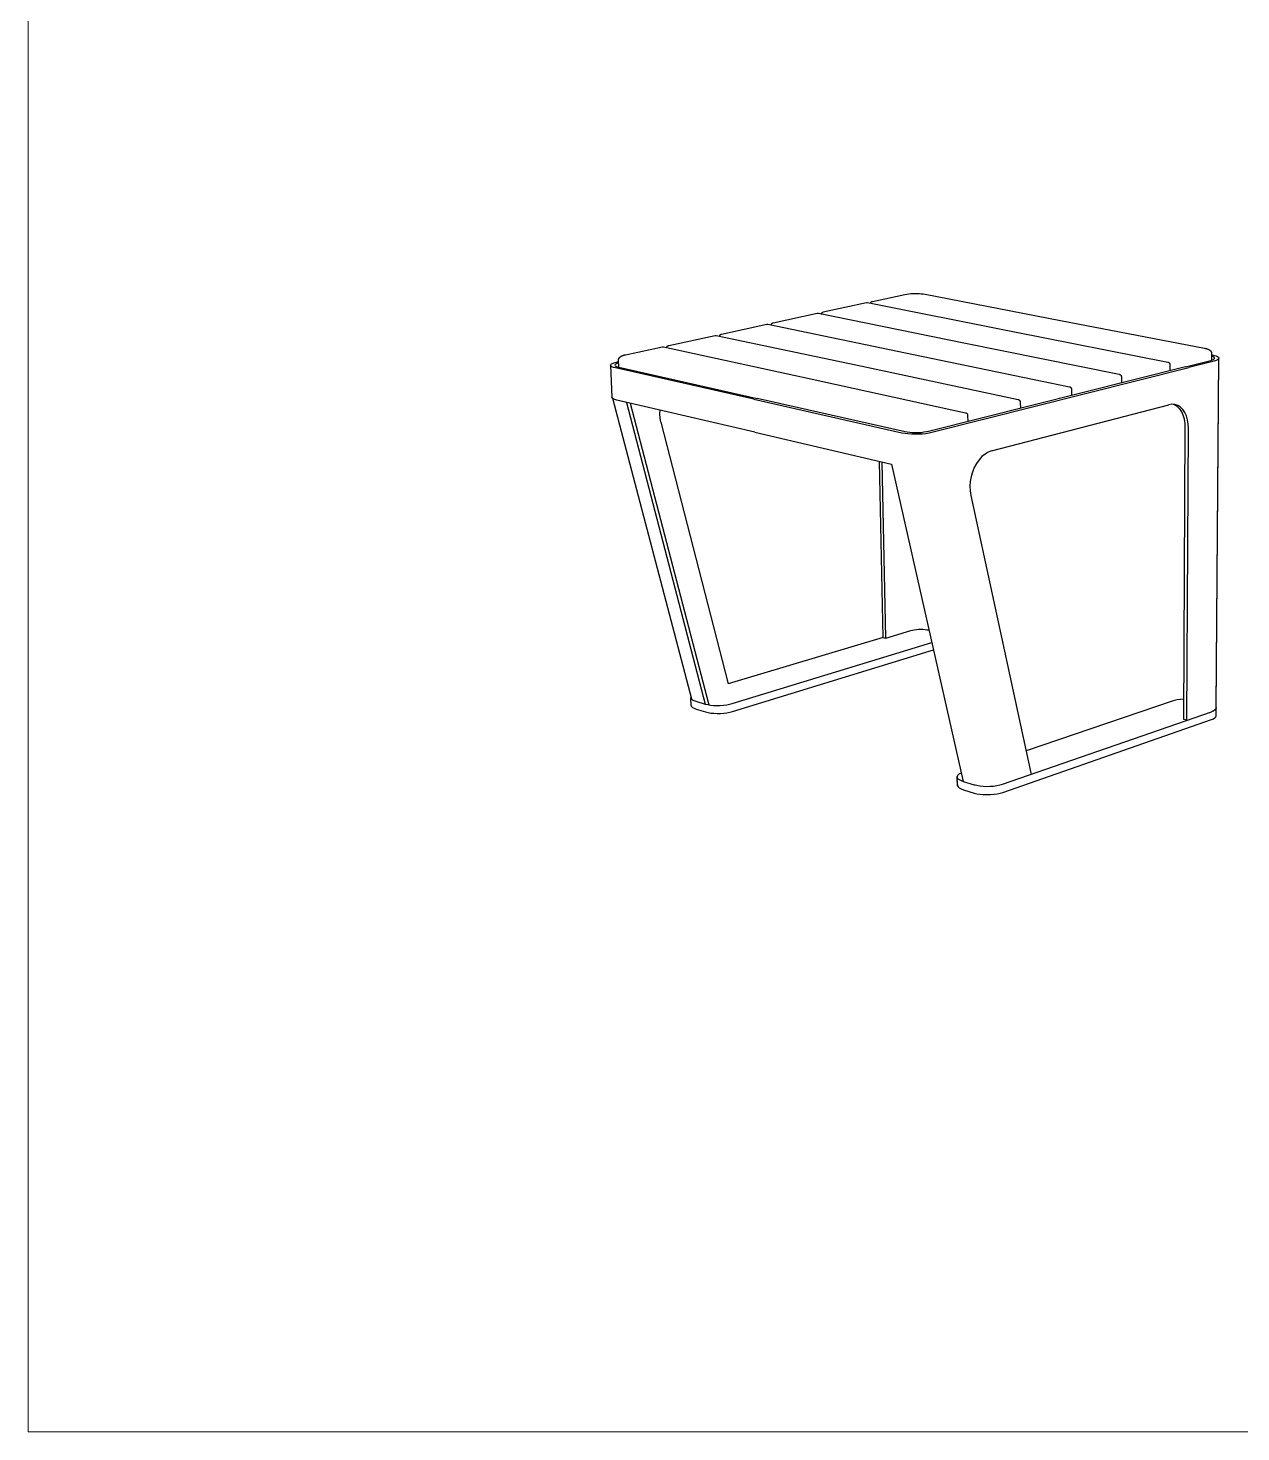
# Model space of a CAD drawing. Header units: millimetres. Extents: x 1434 to 4837, y 1889 to 4267.
# Drawn here: x 1434 to 2461, y 1889 to 3078 of the extents above; entities that cross this region are included whole.
import ezdxf

# ---------------------------------------------------------------- set-up
doc = ezdxf.new("R2010")
doc.units = ezdxf.units.MM
doc.header["$MEASUREMENT"] = 0
doc.layers.add('Domyślny', color=7, linetype='Continuous', true_color=0x000000)
doc.layers.add('Utwórz2D linie widoczne', color=7, linetype='Continuous', true_color=0x000000)

msp = doc.modelspace()

# ---------------------------------------------------------------- linework, layer by layer
at = {"layer": 'Domyślny', "color": 18, "lineweight": 15, "true_color": 0x000000}
for p, q in [((1434.4, 1889.5), (1434.4, 4266.9)), ((4834.1, 1889.5), (1434.4, 1889.5))]:
    msp.add_line(p, q, dxfattribs=at)
at = {"layer": 'Domyślny'}
for p, q in [((1998.9, 2508.5), (1999.7, 2508.2)), ((2235.3, 2437.5), (2236.3, 2437.3))]:
    msp.add_line(p, q, dxfattribs=at)
at = {"layer": 'Utwórz2D linie widoczne'}
for p, q in [((2176.8, 2852.7), (2178.5, 2853)), ((2178.5, 2853), (2180.2, 2853.2)), ((2180.2, 2853.2), (2181.9, 2853.4)), ((2181.9, 2853.4), (2183.6, 2853.5)), ((2183.6, 2853.5), (2185.3, 2853.5)), ((2185.3, 2853.5), (2187.1, 2853.5)), ((2187.1, 2853.5), (2188.8, 2853.5)), ((2188.8, 2853.5), (2190.5, 2853.3)), ((2190.5, 2853.3), (2192.2, 2853.2)), ((2192.2, 2853.2), (2193.9, 2852.9)), ((2107.6, 2837.8), (2144.3, 2845.7)), ((2144.3, 2845.7), (2145.1, 2845.7)), ((2145.1, 2845.7), (2268.1, 2821.3)), ((2147.6, 2845.3), (2147.7, 2845.4)), ((2147.6, 2845.2), (2147.6, 2845.3)), ((2147.6, 2845.3), (2147.6, 2845.3)), ((2147.7, 2845.6), (2147.8, 2845.7)), ((2147.7, 2845.5), (2147.7, 2845.6)), ((2147.7, 2845.4), (2147.7, 2845.5)), ((2147.7, 2845.5), (2147.7, 2845.5)), ((2147.8, 2845.7), (2147.8, 2845.8)), ((2147.8, 2845.8), (2147.9, 2845.8)), ((2147.8, 2845.7), (2147.8, 2845.7)), ((2147.9, 2845.9), (2147.9, 2846)), ((2147.9, 2846), (2148, 2846)), ((2147.9, 2845.8), (2147.9, 2845.9)), ((2148, 2846), (2148, 2846.1)), ((2148, 2846.1), (2148.1, 2846.1)), ((2148.1, 2846.1), (2148.1, 2846.2)), ((2148.1, 2846.2), (2148.2, 2846.2)), ((2148.2, 2846.2), (2148.2, 2846.3)), ((2148.2, 2846.3), (2148.3, 2846.3)), ((2148.3, 2846.3), (2148.3, 2846.4)), ((2148.3, 2846.4), (2148.4, 2846.4)), ((2148.4, 2846.4), (2148.5, 2846.5)), ((2148.4, 2846.4), (2148.4, 2846.4)), ((2148.5, 2846.5), (2148.6, 2846.5)), ((2148.6, 2846.5), (2148.6, 2846.6)), ((2148.6, 2846.6), (2148.7, 2846.6)), ((2148.7, 2846.6), (2148.8, 2846.6)), ((2148.8, 2846.6), (2148.9, 2846.7)), ((2148.8, 2846.6), (2148.8, 2846.6)), ((2148.9, 2846.7), (2148.9, 2846.7)), ((2148.9, 2846.7), (2149, 2846.7)), ((2149, 2846.7), (2149.1, 2846.7)), ((2149.1, 2846.7), (2149.2, 2846.7)), ((2149.2, 2846.7), (2176.8, 2852.7)), ((2193.9, 2852.9), (2308.5, 2830.7)), ((2065.1, 2828.6), (2102.6, 2836.7)), ((2102.6, 2836.7), (2103.5, 2836.7)), ((2103.5, 2836.7), (2226.6, 2811.7)), ((2106, 2836.2), (2106.1, 2836.2)), ((2106.1, 2836.4), (2106.1, 2836.5)), ((2106.1, 2836.5), (2106.2, 2836.5)), ((2106.1, 2836.3), (2106.1, 2836.4)), ((2106.1, 2836.2), (2106.1, 2836.3)), ((2106.2, 2836.7), (2106.3, 2836.8)), ((2106.2, 2836.6), (2106.2, 2836.7)), ((2106.2, 2836.7), (2106.2, 2836.7)), ((2106.2, 2836.5), (2106.2, 2836.6)), ((2106.3, 2836.8), (2106.4, 2836.9)), ((2106.3, 2836.8), (2106.3, 2836.8)), ((2106.4, 2837), (2106.5, 2837.1)), ((2106.4, 2836.9), (2106.4, 2837)), ((2106.4, 2837), (2106.4, 2837)), ((2106.5, 2837.1), (2106.6, 2837.2)), ((2106.5, 2837.1), (2106.5, 2837.1)), ((2106.6, 2837.2), (2106.7, 2837.3)), ((2106.6, 2837.2), (2106.6, 2837.2)), ((2106.7, 2837.3), (2106.8, 2837.4)), ((2106.7, 2837.3), (2106.7, 2837.3)), ((2106.8, 2837.4), (2106.9, 2837.4)), ((2106.9, 2837.4), (2106.9, 2837.5)), ((2106.9, 2837.5), (2107, 2837.5)), ((2107, 2837.5), (2107.1, 2837.6)), ((2107, 2837.5), (2107, 2837.5)), ((2107.1, 2837.6), (2107.2, 2837.6)), ((2107.2, 2837.6), (2107.3, 2837.7)), ((2107.2, 2837.6), (2107.2, 2837.6)), ((2107.3, 2837.7), (2107.4, 2837.7)), ((2107.4, 2837.7), (2107.4, 2837.7)), ((2107.4, 2837.7), (2107.5, 2837.7)), ((2107.5, 2837.7), (2107.6, 2837.8)), ((2107.6, 2837.8), (2107.6, 2837.8)), ((2308.5, 2830.7), (2430.3, 2807.2)), ((1976.8, 2809.5), (2016.2, 2818)), ((2016.2, 2818), (2017.1, 2818)), ((2017.1, 2818), (2140.5, 2791.8)), ((2019.9, 2817.7), (2020, 2817.8)), ((2019.9, 2817.6), (2019.9, 2817.7)), ((2019.9, 2817.5), (2019.9, 2817.6)), ((2019.9, 2817.6), (2019.9, 2817.6)), ((2019.9, 2817.4), (2019.9, 2817.5)), ((2020, 2817.9), (2020, 2818)), ((2020, 2818), (2020.1, 2818)), ((2020, 2817.8), (2020, 2817.9)), ((2020, 2817.8), (2020, 2817.8)), ((2020.1, 2818.1), (2020.1, 2818.2)), ((2020.1, 2818.2), (2020.2, 2818.2)), ((2020.1, 2818), (2020.1, 2818.1)), ((2020.2, 2818.3), (2020.3, 2818.4)), ((2020.2, 2818.2), (2020.2, 2818.3)), ((2020.3, 2818.4), (2020.4, 2818.5)), ((2020.3, 2818.4), (2020.3, 2818.4)), ((2020.4, 2818.5), (2020.4, 2818.6)), ((2020.4, 2818.6), (2020.5, 2818.6)), ((2020.4, 2818.5), (2020.4, 2818.5)), ((2020.5, 2818.6), (2020.6, 2818.7)), ((2020.6, 2818.7), (2020.7, 2818.8)), ((2020.6, 2818.7), (2020.6, 2818.7)), ((2020.7, 2818.8), (2020.7, 2818.8)), ((2020.7, 2818.8), (2020.8, 2818.8)), ((2020.8, 2818.8), (2020.8, 2818.9)), ((2020.8, 2818.9), (2020.9, 2818.9)), ((2020.9, 2818.9), (2021, 2819)), ((2021, 2819), (2021, 2819)), ((2021, 2819), (2021.1, 2819)), ((2021.1, 2819), (2021.2, 2819)), ((2021.2, 2819), (2021.2, 2819.1)), ((2021.2, 2819.1), (2021.3, 2819.1)), ((2021.3, 2819.1), (2021.4, 2819.1)), ((2021.4, 2819.1), (2021.4, 2819.1)), ((2021.4, 2819.1), (2021.5, 2819.1)), ((2021.5, 2819.1), (2060, 2827.5)), ((2060, 2827.5), (2060.8, 2827.5)), ((2060.8, 2827.5), (2184.1, 2801.9)), ((2063.5, 2827.1), (2063.6, 2827.2)), ((2063.5, 2827), (2063.5, 2827.1)), ((2063.5, 2827.1), (2063.5, 2827.1)), ((2063.5, 2826.9), (2063.5, 2827)), ((2063.6, 2827.4), (2063.7, 2827.5)), ((2063.6, 2827.3), (2063.6, 2827.4)), ((2063.6, 2827.2), (2063.6, 2827.3)), ((2063.6, 2827.3), (2063.6, 2827.3)), ((2063.7, 2827.6), (2063.8, 2827.7)), ((2063.7, 2827.5), (2063.7, 2827.6)), ((2063.7, 2827.5), (2063.7, 2827.5)), ((2063.8, 2827.7), (2063.9, 2827.8)), ((2063.8, 2827.7), (2063.8, 2827.7)), ((2063.9, 2827.8), (2064, 2827.9)), ((2063.9, 2827.8), (2063.9, 2827.8)), ((2064, 2827.9), (2064.1, 2828)), ((2064, 2827.9), (2064, 2827.9)), ((2064.1, 2828), (2064.2, 2828.1)), ((2064.1, 2828), (2064.1, 2828)), ((2064.2, 2828.1), (2064.3, 2828.2)), ((2064.2, 2828.1), (2064.2, 2828.1)), ((2064.3, 2828.2), (2064.4, 2828.3)), ((2064.3, 2828.2), (2064.3, 2828.2)), ((2064.4, 2828.3), (2064.4, 2828.3)), ((2064.4, 2828.3), (2064.5, 2828.3)), ((2064.5, 2828.3), (2064.6, 2828.4)), ((2064.6, 2828.4), (2064.6, 2828.4)), ((2064.6, 2828.4), (2064.7, 2828.4)), ((2064.7, 2828.4), (2064.8, 2828.5)), ((2064.8, 2828.5), (2064.8, 2828.5)), ((2064.8, 2828.5), (2064.9, 2828.5)), ((2064.9, 2828.5), (2065, 2828.5)), ((2065, 2828.5), (2065, 2828.6)), ((2065, 2828.6), (2065.1, 2828.6)), ((2268.1, 2821.3), (2399.5, 2795.3)), ((1940.3, 2801.6), (1971.4, 2808.3)), ((1971.4, 2808.3), (1971.5, 2808.3)), ((1971.5, 2808.3), (1971.6, 2808.4)), ((1971.5, 2808.3), (1971.5, 2808.3)), ((1971.6, 2808.4), (1971.7, 2808.4)), ((1971.7, 2808.4), (1971.8, 2808.4)), ((1971.8, 2808.4), (1971.8, 2808.4)), ((1971.8, 2808.4), (1971.9, 2808.4)), ((1971.9, 2808.4), (1972, 2808.4)), ((1972, 2808.4), (1972, 2808.4)), ((1972, 2808.4), (1972.1, 2808.4)), ((1972.1, 2808.4), (1972.2, 2808.3)), ((1972.2, 2808.3), (1972.3, 2808.3)), ((1972.3, 2808.3), (1972.3, 2808.3)), ((1972.3, 2808.3), (2095.7, 2781.4)), ((1975.1, 2807.7), (1975.2, 2807.8)), ((1975.2, 2808.1), (1975.3, 2808.2)), ((1975.2, 2808), (1975.2, 2808.1)), ((1975.2, 2808.1), (1975.2, 2808.1)), ((1975.2, 2807.9), (1975.2, 2808)), ((1975.2, 2807.8), (1975.2, 2807.9)), ((1975.2, 2807.8), (1975.2, 2807.8)), ((1975.3, 2808.3), (1975.4, 2808.4)), ((1975.3, 2808.2), (1975.3, 2808.3)), ((1975.3, 2808.3), (1975.3, 2808.3)), ((1975.4, 2808.5), (1975.5, 2808.6)), ((1975.4, 2808.4), (1975.4, 2808.5)), ((1975.4, 2808.5), (1975.4, 2808.5)), ((1975.5, 2808.6), (1975.5, 2808.7)), ((1975.5, 2808.7), (1975.6, 2808.7)), ((1975.6, 2808.7), (1975.6, 2808.8)), ((1975.6, 2808.8), (1975.7, 2808.8)), ((1975.7, 2808.8), (1975.7, 2808.9)), ((1975.7, 2808.9), (1975.8, 2808.9)), ((1975.8, 2808.9), (1975.8, 2809)), ((1975.8, 2809), (1975.9, 2809)), ((1975.9, 2809), (1975.9, 2809.1)), ((1975.9, 2809.1), (1976, 2809.1)), ((1976, 2809.1), (1976.1, 2809.2)), ((1976.1, 2809.2), (1976.1, 2809.2)), ((1976.1, 2809.2), (1976.2, 2809.2)), ((1976.2, 2809.2), (1976.2, 2809.3)), ((1976.2, 2809.3), (1976.3, 2809.3)), ((1976.3, 2809.3), (1976.4, 2809.3)), ((1976.4, 2809.3), (1976.5, 2809.4)), ((1976.5, 2809.4), (1976.5, 2809.4)), ((1976.5, 2809.4), (1976.6, 2809.4)), ((1976.6, 2809.4), (1976.7, 2809.4)), ((1976.7, 2809.4), (1976.7, 2809.5)), ((1976.7, 2809.5), (1976.8, 2809.5)), ((2226.6, 2811.7), (2358.3, 2785.1)), ((2430.3, 2807.2), (2430.7, 2807.1)), ((2430.7, 2807.1), (2431.2, 2807)), ((2431.2, 2807), (2431.6, 2806.9)), ((2431.6, 2806.9), (2432, 2806.8)), ((2432, 2806.8), (2432.4, 2806.7)), ((2432.4, 2806.7), (2432.7, 2806.5)), ((2432.7, 2806.5), (2433.1, 2806.4)), ((2433.1, 2806.4), (2433.4, 2806.3)), ((2433.4, 2806.3), (2433.7, 2806.2)), ((2433.7, 2806.2), (2433.8, 2806.1)), ((2433.8, 2806.1), (2434, 2806)), ((2434, 2806), (2434.1, 2806)), ((2434.1, 2806), (2434.2, 2805.9)), ((2434.2, 2805.9), (2434.4, 2805.8)), ((2434.4, 2805.8), (2434.5, 2805.8)), ((2434.5, 2805.8), (2434.6, 2805.7)), ((2434.6, 2805.7), (2434.7, 2805.6)), ((2434.7, 2805.6), (2434.8, 2805.5)), ((2434.8, 2805.5), (2434.9, 2805.5)), ((2434.9, 2805.5), (2435, 2805.4)), ((2435, 2805.4), (2435.1, 2805.3)), ((1927.8, 2793.3), (1928.5, 2793.9)), ((1928.5, 2793.9), (1929.7, 2794.5)), ((1929.7, 2794.5), (1931.3, 2795.1)), ((1931.3, 2795.1), (1933.3, 2795.6)), ((1931.9, 2793.7), (1931.4, 2793.2)), ((1932.9, 2794.2), (1931.9, 2793.7)), ((1934.1, 2794.7), (1932.9, 2794.2)), ((1933.3, 2795.6), (1934.4, 2795.9)), ((1934.5, 2794.8), (1934.1, 2794.7)), ((1934.4, 2797.9), (1934.5, 2798)), ((1934.4, 2797.8), (1934.4, 2797.9)), ((1934.4, 2797.9), (1934.4, 2797.9)), ((1934.4, 2797.7), (1934.4, 2797.8)), ((1934.4, 2797.6), (1934.4, 2797.7)), ((1934.4, 2797.7), (1934.4, 2797.7)), ((1934.4, 2797.5), (1934.4, 2797.6)), ((1934.4, 2797.6), (1934.4, 2797.6)), ((1934.4, 2797.4), (1934.4, 2797.5)), ((1934.4, 2797.5), (1934.4, 2797.5)), ((1934.4, 2797.3), (1934.4, 2797.4)), ((1934.4, 2797.2), (1934.4, 2797.3)), ((1934.4, 2797.3), (1934.4, 2797.3)), ((1934.6, 2790.9), (1934.4, 2797.2)), ((1934.5, 2798.2), (1934.6, 2798.3)), ((1934.5, 2798.1), (1934.5, 2798.2)), ((1934.5, 2798), (1934.5, 2798.1)), ((1934.5, 2798.1), (1934.5, 2798.1)), ((1934.5, 2798), (1934.5, 2798)), ((1934.6, 2798.5), (1934.7, 2798.6)), ((1934.6, 2798.4), (1934.6, 2798.5)), ((1934.6, 2798.3), (1934.6, 2798.4)), ((1934.7, 2798.7), (1934.8, 2798.8)), ((1934.7, 2798.6), (1934.7, 2798.7)), ((1934.8, 2798.8), (1934.8, 2798.9)), ((1934.8, 2798.9), (1934.9, 2798.9)), ((1934.9, 2799), (1935, 2799.1)), ((1934.9, 2798.9), (1934.9, 2799)), ((1935, 2799.1), (1935, 2799.2)), ((1935, 2799.2), (1935.1, 2799.2)), ((1935.1, 2799.2), (1935.2, 2799.3)), ((1935.2, 2799.3), (1935.2, 2799.4)), ((1935.2, 2799.4), (1935.3, 2799.4)), ((1935.3, 2799.4), (1935.4, 2799.5)), ((1935.4, 2799.5), (1935.5, 2799.6)), ((1935.5, 2799.6), (1935.6, 2799.7)), ((1935.6, 2799.7), (1935.7, 2799.8)), ((1935.7, 2799.8), (1935.8, 2799.9)), ((1935.8, 2799.9), (1935.9, 2799.9)), ((1935.9, 2799.9), (1936, 2800)), ((1936, 2800), (1936.1, 2800.1)), ((1936.1, 2800.1), (1936.2, 2800.2)), ((1936.2, 2800.2), (1936.4, 2800.3)), ((1936.4, 2800.3), (1936.5, 2800.3)), ((1936.5, 2800.3), (1936.6, 2800.4)), ((1936.6, 2800.4), (1936.8, 2800.5)), ((1936.8, 2800.5), (1936.9, 2800.5)), ((1936.9, 2800.5), (1937.2, 2800.6)), ((1937.2, 2800.6), (1937.5, 2800.8)), ((1937.5, 2800.8), (1937.9, 2800.9)), ((1937.9, 2800.9), (1938.2, 2801)), ((1938.2, 2801), (1938.6, 2801.2)), ((1938.6, 2801.2), (1939, 2801.3)), ((1939, 2801.3), (1939.5, 2801.4)), ((1939.5, 2801.4), (1939.9, 2801.5)), ((1939.9, 2801.5), (1940.3, 2801.6)), ((2184.1, 2801.9), (2316, 2774.5)), ((2399.5, 2795.3), (2399.5, 2795.3)), ((2399.5, 2795.3), (2399.6, 2795.3)), ((2399.6, 2795.3), (2399.7, 2795.3)), ((2399.7, 2795.3), (2399.7, 2795.3)), ((2399.7, 2795.3), (2399.8, 2795.2)), ((2399.8, 2795.2), (2399.9, 2795.2)), ((2399.9, 2795.2), (2400, 2795.2)), ((2400, 2795.2), (2400, 2795.1)), ((2400, 2795.1), (2400.1, 2795.1)), ((2400.1, 2795.1), (2400.2, 2795.1)), ((2400.2, 2795.1), (2400.2, 2795)), ((2400.2, 2795), (2400.3, 2795)), ((2400.3, 2795), (2400.3, 2794.9)), ((2400.3, 2794.9), (2400.4, 2794.9)), ((2400.4, 2794.9), (2400.5, 2794.8)), ((2400.5, 2794.8), (2400.5, 2794.8)), ((2400.5, 2794.8), (2400.6, 2794.7)), ((2400.6, 2794.7), (2400.6, 2794.7)), ((2400.6, 2794.7), (2400.7, 2794.6)), ((2400.7, 2794.6), (2400.7, 2794.6)), ((2400.7, 2794.6), (2400.8, 2794.5)), ((2400.8, 2794.5), (2400.8, 2794.4)), ((2400.8, 2794.4), (2400.9, 2794.4)), ((2400.9, 2794.4), (2400.9, 2794.3)), ((2400.9, 2794.3), (2400.9, 2794.3)), ((2400.9, 2794.3), (2401, 2794.2)), ((2401, 2794.2), (2401, 2794.1)), ((2401, 2794.1), (2401, 2794)), ((2401, 2794), (2401.1, 2794)), ((2401.1, 2794), (2401.1, 2793.9)), ((2401.1, 2793.9), (2401.1, 2793.8)), ((2401.1, 2793.8), (2401.1, 2793.8)), ((2401.1, 2793.8), (2401.2, 2793.7)), ((2401.2, 2793.7), (2401.2, 2793.6)), ((2401.2, 2793.6), (2401.2, 2793.5)), ((2401.2, 2793.5), (2401.2, 2793.5)), ((2414.4, 2791.4), (2435.9, 2796.8)), ((2438.6, 2796.3), (2417.2, 2790.8)), ((2435.1, 2805.3), (2435.2, 2805.2)), ((2435.2, 2805.2), (2435.3, 2805.1)), ((2435.3, 2805.1), (2435.4, 2805.1)), ((2435.4, 2805.1), (2435.5, 2805)), ((2435.5, 2805), (2435.5, 2804.9)), ((2435.5, 2804.9), (2435.6, 2804.9)), ((2435.6, 2804.9), (2435.6, 2804.8)), ((2435.6, 2804.8), (2435.7, 2804.7)), ((2435.7, 2804.7), (2435.8, 2804.6)), ((2435.8, 2804.6), (2435.8, 2804.6)), ((2435.8, 2804.6), (2435.9, 2804.5)), ((2435.9, 2804.5), (2435.9, 2804.4)), ((2435.9, 2804.4), (2436, 2804.3)), ((2435.9, 2796.8), (2437.1, 2797.2)), ((2436, 2804.3), (2436, 2804.2)), ((2436, 2804.2), (2436, 2804.1)), ((2436, 2804.1), (2436.1, 2804)), ((2436.1, 2804), (2436.1, 2804)), ((2436.1, 2804), (2436.1, 2803.9)), ((2436.1, 2803.9), (2436.2, 2803.9)), ((2436.2, 2803.9), (2436.2, 2803.8)), ((2436.2, 2803.8), (2436.2, 2803.7)), ((2436.2, 2803.7), (2436.2, 2803.7)), ((2436.2, 2803.7), (2436.2, 2803.6)), ((2436.2, 2803.6), (2436.2, 2803.6)), ((2436.2, 2803.6), (2436.2, 2803.5)), ((2436.2, 2803.5), (2436.3, 2803.5)), ((2436.3, 2803.5), (2436.3, 2803.4)), ((2436.3, 2803.4), (2436.3, 2803.3)), ((2436.3, 2803.3), (2436.3, 2803.3)), ((2436.3, 2803.3), (2436.3, 2803.2)), ((2436.3, 2803.2), (2436.3, 2803.2)), ((2436.3, 2803.2), (2436.3, 2803.1)), ((2436.3, 2803.1), (2436.3, 2803.1)), ((2436.3, 2803.1), (2436.3, 2803)), ((2436.3, 2803), (2436.3, 2802.9)), ((2436.3, 2802.9), (2436.3, 2796.9)), ((2436.3, 2801.6), (2436.9, 2801.4)), ((2437.1, 2800.2), (2436.3, 2800.4)), ((2436.9, 2801.4), (2438.7, 2801)), ((2438.1, 2799.8), (2437.1, 2800.2)), ((2437.1, 2797.2), (2438, 2797.6)), ((2438, 2797.6), (2438.7, 2798)), ((2438.7, 2799.3), (2438.1, 2799.8)), ((2440.2, 2796.7), (2438.6, 2796.3)), ((2438.7, 2801), (2440.2, 2800.6)), ((2439, 2798.9), (2438.7, 2799.3)), ((2438.7, 2798), (2439, 2798.4)), ((2439, 2798.4), (2439, 2798.9)), ((2440.2, 2800.6), (2441.4, 2800)), ((2440.2, 2502.9), (2442.6, 2798.9)), ((2440.2, 2502.1), (2442.6, 2798.3)), ((2441.4, 2797.2), (2440.2, 2796.7)), ((2441.4, 2800), (2442.2, 2799.5)), ((2442.2, 2797.8), (2441.4, 2797.2)), ((2442.2, 2799.5), (2442.6, 2798.9)), ((2442.6, 2798.3), (2442.2, 2797.8)), ((2442.6, 2798.9), (2442.6, 2798.3)), ((1927.6, 2792.6), (1927.8, 2793.3)), ((1927.6, 2792.6), (1928.7, 2765.6)), ((1927.9, 2792), (1927.6, 2792.6)), ((1928.7, 2791.4), (1927.9, 2792)), ((1930, 2790.8), (1928.7, 2791.4)), ((1931.7, 2790.4), (1930, 2790.8)), ((1931.4, 2793.2), (1931.2, 2792.7)), ((1931.2, 2792.7), (1931.5, 2792.2)), ((1931.5, 2792.2), (1932.1, 2791.8)), ((2048.9, 2763.9), (1931.7, 2790.4)), ((1932.1, 2791.8), (1933.1, 2791.3)), ((1933.1, 2791.3), (1934.5, 2791)), ((1934.5, 2791), (2051.7, 2764.6)), ((2140.5, 2791.8), (2272.6, 2763.7)), ((2414.4, 2791.4), (2196.8, 2736.6)), ((2199.6, 2735.9), (2417.2, 2790.8)), ((2358.3, 2785.1), (2358.4, 2785)), ((2358.4, 2785), (2358.4, 2785)), ((2358.4, 2785), (2358.5, 2785)), ((2358.5, 2785), (2358.6, 2785)), ((2358.6, 2785), (2358.7, 2785)), ((2358.7, 2785), (2358.7, 2784.9)), ((2358.7, 2784.9), (2358.8, 2784.9)), ((2358.8, 2784.9), (2358.9, 2784.9)), ((2358.9, 2784.9), (2358.9, 2784.8)), ((2358.9, 2784.8), (2359, 2784.8)), ((2359, 2784.8), (2359.1, 2784.7)), ((2359.1, 2784.7), (2359.1, 2784.7)), ((2359.1, 2784.7), (2359.2, 2784.7)), ((2359.2, 2784.7), (2359.2, 2784.6)), ((2359.2, 2784.6), (2359.3, 2784.6)), ((2359.3, 2784.6), (2359.4, 2784.5)), ((2359.4, 2784.5), (2359.4, 2784.5)), ((2359.4, 2784.5), (2359.5, 2784.4)), ((2359.5, 2784.4), (2359.5, 2784.3)), ((2359.5, 2784.3), (2359.6, 2784.3)), ((2359.6, 2784.3), (2359.6, 2784.2)), ((2359.6, 2784.2), (2359.7, 2784.2)), ((2359.7, 2784.2), (2359.7, 2784.1)), ((2359.7, 2784.1), (2359.7, 2784)), ((2359.7, 2784), (2359.8, 2784)), ((2359.8, 2784), (2359.8, 2783.9)), ((2359.8, 2783.9), (2359.9, 2783.8)), ((2359.9, 2783.8), (2359.9, 2783.8)), ((2359.9, 2783.8), (2359.9, 2783.7)), ((2359.9, 2783.7), (2359.9, 2783.6)), ((2359.9, 2783.6), (2360, 2783.5)), ((2360, 2783.5), (2360, 2783.5)), ((2360, 2783.5), (2360, 2783.4)), ((2360, 2783.4), (2360, 2783.3)), ((2360, 2783.3), (2360, 2783.2)), ((2360, 2783.2), (2360.1, 2783.2)), ((2360.1, 2783.2), (2360.1, 2783.1)), ((2360.1, 2783.1), (2360.1, 2783)), ((2360.1, 2783), (2360.1, 2782.9)), ((2360.1, 2782.9), (2360.1, 2777.7)), ((2360.1, 2782.9), (2360.1, 2782.9)), ((2401.2, 2793.5), (2401.2, 2793.4)), ((2401.2, 2793.4), (2401.2, 2793.3)), ((2401.2, 2793.3), (2401.2, 2793.2)), ((2401.2, 2793.2), (2401.2, 2788.1)), ((2401.2, 2793.2), (2401.2, 2793.2)), ((2095.8, 2781.4), (2228.1, 2752.5)), ((2316, 2774.5), (2316.1, 2774.5)), ((2316.1, 2774.5), (2316.2, 2774.5)), ((2316.2, 2774.5), (2316.3, 2774.4)), ((2316.3, 2774.4), (2316.3, 2774.4)), ((2316.3, 2774.4), (2316.4, 2774.4)), ((2316.4, 2774.4), (2316.5, 2774.4)), ((2316.5, 2774.4), (2316.5, 2774.3)), ((2316.5, 2774.3), (2316.6, 2774.3)), ((2316.6, 2774.3), (2316.7, 2774.3)), ((2316.7, 2774.3), (2316.8, 2774.2)), ((2316.8, 2774.2), (2316.8, 2774.2)), ((2316.8, 2774.2), (2316.9, 2774.1)), ((2316.9, 2774.1), (2316.9, 2774.1)), ((2316.9, 2774.1), (2317, 2774)), ((2317, 2774), (2317.1, 2774)), ((2317.1, 2774), (2317.1, 2773.9)), ((2317.1, 2773.9), (2317.2, 2773.9)), ((2317.2, 2773.9), (2317.2, 2773.8)), ((2317.2, 2773.8), (2317.3, 2773.7)), ((2317.3, 2773.7), (2317.3, 2773.7)), ((2317.3, 2773.7), (2317.4, 2773.6)), ((2317.4, 2773.6), (2317.4, 2773.6)), ((2317.4, 2773.6), (2317.5, 2773.5)), ((2317.5, 2773.5), (2317.5, 2773.4)), ((2317.5, 2773.4), (2317.6, 2773.4)), ((2317.6, 2773.4), (2317.6, 2773.3)), ((2317.6, 2773.3), (2317.6, 2773.2)), ((2317.6, 2773.2), (2317.7, 2773.1)), ((2317.7, 2773.1), (2317.7, 2773.1)), ((2317.7, 2773.1), (2317.7, 2773)), ((2317.7, 2773), (2317.7, 2772.9)), ((2317.7, 2772.9), (2317.8, 2772.8)), ((2317.8, 2772.8), (2317.8, 2772.8)), ((2317.8, 2772.8), (2317.8, 2772.7)), ((2317.8, 2772.7), (2317.8, 2772.6)), ((2317.8, 2772.6), (2317.8, 2772.5)), ((2317.8, 2772.5), (2317.8, 2772.5)), ((2317.8, 2772.5), (2317.8, 2772.4)), ((2317.8, 2772.4), (2317.8, 2772.3)), ((2317.8, 2772.3), (2317.8, 2767.1)), ((1929, 2764.9), (1928.7, 2765.6)), ((1929.8, 2764.3), (1929, 2764.9)), ((1929.2, 2764.7), (1996.2, 2510.1)), ((1931.1, 2763.7), (1929.8, 2764.3)), ((1932.9, 2763.2), (1931.1, 2763.7)), ((1932, 2763.4), (1931.8, 2763.5)), ((1932.8, 2763.2), (1932, 2763.4)), ((1941.1, 2761.3), (1932.8, 2763.2)), ((2049.8, 2735.9), (1932.9, 2763.2)), ((1941.1, 2761.3), (2007.8, 2505.8)), ((1941.1, 2761.3), (1941.1, 2761.3)), ((1944.3, 2760.6), (2010.8, 2505.1)), ((2048.9, 2763.9), (2174.2, 2735.6)), ((2177, 2736.3), (2051.7, 2764.6)), ((2250.2, 2720.2), (2400.2, 2759.3)), ((2272.6, 2763.7), (2272.7, 2763.7)), ((2272.7, 2763.7), (2272.8, 2763.6)), ((2272.8, 2763.6), (2272.9, 2763.6)), ((2272.9, 2763.6), (2272.9, 2763.6)), ((2272.9, 2763.6), (2273, 2763.6)), ((2273, 2763.6), (2273.1, 2763.5)), ((2273.1, 2763.5), (2273.2, 2763.5)), ((2273.2, 2763.5), (2273.2, 2763.5)), ((2273.2, 2763.5), (2273.3, 2763.4)), ((2273.3, 2763.4), (2273.4, 2763.4)), ((2273.4, 2763.4), (2273.4, 2763.3)), ((2273.4, 2763.3), (2273.5, 2763.3)), ((2273.5, 2763.3), (2273.6, 2763.2)), ((2273.6, 2763.2), (2273.6, 2763.2)), ((2273.6, 2763.2), (2273.7, 2763.1)), ((2273.7, 2763.1), (2273.7, 2763.1)), ((2273.7, 2763.1), (2273.8, 2763)), ((2273.8, 2763), (2273.9, 2763)), ((2273.9, 2763), (2273.9, 2762.9)), ((2273.9, 2762.9), (2274, 2762.8)), ((2274, 2762.8), (2274, 2762.8)), ((2274, 2762.8), (2274, 2762.7)), ((2274, 2762.7), (2274.1, 2762.6)), ((2274.1, 2762.6), (2274.1, 2762.6)), ((2274.1, 2762.6), (2274.2, 2762.5)), ((2274.2, 2762.5), (2274.2, 2762.4)), ((2274.2, 2762.4), (2274.2, 2762.4)), ((2274.2, 2762.4), (2274.3, 2762.3)), ((2274.3, 2762.3), (2274.3, 2762.2)), ((2274.3, 2762.2), (2274.3, 2762.1)), ((2274.3, 2762.1), (2274.4, 2762.1)), ((2274.4, 2762.1), (2274.4, 2762)), ((2274.4, 2762), (2274.4, 2761.9)), ((2274.4, 2761.9), (2274.4, 2761.8)), ((2274.4, 2761.8), (2274.4, 2761.8)), ((2274.4, 2761.8), (2274.4, 2761.7)), ((2274.4, 2761.7), (2274.4, 2761.6)), ((2274.4, 2761.6), (2274.4, 2761.5)), ((2274.4, 2761.5), (2274.4, 2761.4)), ((2274.4, 2761.4), (2274.5, 2756.1)), ((2402.8, 2759.7), (2400.2, 2759.3)), ((2405.4, 2759.5), (2402.8, 2759.7)), ((2405.1, 2759.2), (2403.8, 2759.6)), ((2407.3, 2757.7), (2405.1, 2759.2)), ((2407.8, 2758.6), (2405.4, 2759.5)), ((2410.1, 2757.1), (2407.8, 2758.6)), ((1969.3, 2751.7), (1969.5, 2754.7)), ((1969.5, 2748), (1969.3, 2751.7)), ((1970.2, 2744.5), (1969.5, 2748)), ((2228.1, 2752.5), (2228.1, 2752.5)), ((2228.1, 2752.5), (2228.2, 2752.5)), ((2228.2, 2752.5), (2228.3, 2752.5)), ((2228.3, 2752.5), (2228.4, 2752.5)), ((2228.4, 2752.5), (2228.4, 2752.4)), ((2228.4, 2752.4), (2228.5, 2752.4)), ((2228.5, 2752.4), (2228.6, 2752.4)), ((2228.6, 2752.4), (2228.7, 2752.3)), ((2228.7, 2752.3), (2228.7, 2752.3)), ((2228.7, 2752.3), (2228.8, 2752.2)), ((2228.8, 2752.2), (2228.9, 2752.2)), ((2228.9, 2752.2), (2228.9, 2752.2)), ((2228.9, 2752.2), (2229, 2752.1)), ((2229, 2752.1), (2229.1, 2752.1)), ((2229.1, 2752.1), (2229.1, 2752)), ((2229.1, 2752), (2229.2, 2751.9)), ((2229.2, 2751.9), (2229.2, 2751.9)), ((2229.2, 2751.9), (2229.3, 2751.8)), ((2229.3, 2751.8), (2229.3, 2751.8)), ((2229.3, 2751.8), (2229.4, 2751.7)), ((2229.4, 2751.7), (2229.4, 2751.6)), ((2229.4, 2751.6), (2229.5, 2751.6)), ((2229.5, 2751.6), (2229.5, 2751.5)), ((2229.5, 2751.5), (2229.6, 2751.4)), ((2229.6, 2751.4), (2229.6, 2751.4)), ((2229.6, 2751.4), (2229.6, 2751.3)), ((2229.6, 2751.3), (2229.7, 2751.2)), ((2229.7, 2751.2), (2229.7, 2751.2)), ((2229.7, 2751.2), (2229.7, 2751.1)), ((2229.7, 2751.1), (2229.8, 2751)), ((2229.8, 2751), (2229.8, 2750.9)), ((2229.8, 2750.9), (2229.8, 2750.8)), ((2229.8, 2750.8), (2229.8, 2750.8)), ((2229.8, 2750.8), (2229.9, 2750.7)), ((2229.9, 2750.7), (2229.9, 2750.6)), ((2229.9, 2750.6), (2229.9, 2750.5)), ((2229.9, 2750.5), (2229.9, 2750.5)), ((2229.9, 2750.5), (2229.9, 2750.4)), ((2229.9, 2750.4), (2229.9, 2750.3)), ((2229.9, 2750.3), (2230, 2744.9)), ((2409.3, 2755.7), (2407.3, 2757.7)), ((2411.1, 2753.3), (2409.5, 2755.7)), ((2412.1, 2755.1), (2410.1, 2757.1)), ((2412.4, 2750.4), (2411.1, 2753.3)), ((2413.8, 2752.8), (2412.1, 2755.3)), ((2413.4, 2747.1), (2412.4, 2750.4)), ((2414, 2743.5), (2413.4, 2747.1)), ((2415.1, 2749.8), (2413.8, 2752.8)), ((2416.1, 2746.5), (2415.1, 2749.8)), ((2416.7, 2742.9), (2416.1, 2746.5)), ((1970.2, 2744.5), (2027.2, 2522.9)), ((2049.8, 2735.9), (2165.4, 2709)), ((2174.2, 2735.6), (2176.6, 2735.2)), ((2176.6, 2735.2), (2179.3, 2734.8)), ((2178.8, 2736), (2177, 2736.3)), ((2181, 2735.7), (2178.8, 2736)), ((2179.3, 2734.8), (2182.3, 2734.6)), ((2183.3, 2735.5), (2181, 2735.7)), ((2182.3, 2734.6), (2185.4, 2734.5)), ((2185.7, 2735.5), (2183.3, 2735.5)), ((2185.4, 2734.5), (2188.5, 2734.6)), ((2188.1, 2735.5), (2185.7, 2735.5)), ((2190.6, 2735.6), (2188.1, 2735.5)), ((2188.5, 2734.6), (2191.6, 2734.7)), ((2192.9, 2735.9), (2190.6, 2735.6)), ((2191.6, 2734.7), (2194.5, 2735)), ((2195, 2736.2), (2192.9, 2735.9)), ((2194.5, 2735), (2197.2, 2735.4)), ((2196.8, 2736.6), (2195, 2736.2)), ((2197.2, 2735.4), (2199.6, 2735.9)), ((2412.9, 2492.8), (2414.1, 2739.7)), ((2414.1, 2739.7), (2414, 2743.5)), ((2415.5, 2492.1), (2416.9, 2739.1)), ((2416.9, 2739.1), (2416.7, 2742.9)), ((2158.3, 2562.3), (2155.3, 2711.3)), ((2160.6, 2561.7), (2157.6, 2710.8)), ((2239.5, 2712.7), (2237.4, 2709.5)), ((2242, 2715.3), (2239.5, 2712.7)), ((2244.6, 2717.5), (2242, 2715.3)), ((2247.3, 2719.1), (2244.6, 2717.5)), ((2250.2, 2720.2), (2247.3, 2719.1)), ((2165.4, 2709), (2226.2, 2440.3)), ((2165.4, 2709), (2165.4, 2709)), ((2234, 2702.3), (2232.8, 2698.4)), ((2235.5, 2706.1), (2234, 2702.3)), ((2237.4, 2709.5), (2235.5, 2706.1)), ((2232.1, 2694.3), (2231.8, 2690.3)), ((2231.8, 2690.3), (2232, 2686.3)), ((2232.8, 2698.4), (2232.1, 2694.3)), ((2232, 2686.3), (2232.6, 2682.5)), ((2232.6, 2682.5), (2283.6, 2446.3)), ((2160.6, 2561.7), (2181.7, 2568)), ((2181.7, 2568), (2183.1, 2568.4)), ((2183.1, 2568.4), (2184.7, 2568.7)), ((2184.7, 2568.7), (2186.5, 2568.9)), ((2186.5, 2568.9), (2188.3, 2569.1)), ((2188.3, 2569.1), (2190.1, 2569.1)), ((2190.1, 2569.1), (2192, 2569.1)), ((2192, 2569.1), (2193.8, 2569)), ((2193.8, 2569), (2195.5, 2568.8)), ((2195.5, 2568.8), (2197.1, 2568.6)), ((2197.1, 2568.6), (2197.1, 2568.8)), ((2197.1, 2568.6), (2197.2, 2568.6)), ((2158.3, 2562.3), (2027.2, 2522.9)), ((2030.6, 2506.2), (2199.6, 2557.8)), ((2158.3, 2562.3), (2160.6, 2561.7)), ((2030.8, 2499.5), (2201, 2551.8)), ((1995.7, 2511.8), (1995.6, 2511.1)), ((1995.6, 2511.1), (1995.9, 2510.3)), ((1995.8, 2504.5), (1995.6, 2511.1)), ((1995.9, 2510.3), (1996.8, 2509.5)), ((1996.8, 2509.5), (1998, 2508.8)), ((1998, 2508.8), (1998.9, 2508.5)), ((1999.7, 2508.2), (2007.8, 2505.8)), ((2403.1, 2508.3), (2279.3, 2466.2)), ((2405.1, 2508.9), (2403.1, 2508.3)), ((2407.4, 2509.4), (2405.1, 2508.9)), ((2410, 2509.7), (2407.4, 2509.4)), ((2412.7, 2509.9), (2410, 2509.7)), ((2412.9, 2509.9), (2412.7, 2509.9)), ((1995.8, 2504.5), (1996.2, 2503.7)), ((1996.2, 2503.7), (1997, 2502.9)), ((1997, 2502.9), (1998.3, 2502.2)), ((1998.3, 2502.2), (2000, 2501.6)), ((2000, 2501.6), (2008, 2499.1)), ((2007.8, 2505.8), (2009.8, 2505.3)), ((2008, 2499.1), (2010.1, 2498.6)), ((2009.8, 2505.3), (2012.2, 2504.9)), ((2010.1, 2498.6), (2012.4, 2498.2)), ((2012.2, 2504.9), (2014.8, 2504.6)), ((2012.4, 2498.2), (2015.1, 2498)), ((2014.8, 2504.6), (2017.6, 2504.5)), ((2015.1, 2498), (2017.8, 2497.9)), ((2017.6, 2504.5), (2020.4, 2504.6)), ((2017.8, 2497.9), (2020.6, 2497.9)), ((2020.4, 2504.6), (2023.2, 2504.8)), ((2020.6, 2497.9), (2023.4, 2498.1)), ((2023.2, 2504.8), (2025.9, 2505.1)), ((2023.4, 2498.1), (2026.1, 2498.4)), ((2025.9, 2505.1), (2028.4, 2505.6)), ((2026.1, 2498.4), (2028.6, 2498.9)), ((2028.4, 2505.6), (2030.6, 2506.2)), ((2028.6, 2498.9), (2030.8, 2499.5)), ((2259.5, 2438), (2436.4, 2499.3)), ((2437.9, 2500), (2436.4, 2499.3)), ((2436.4, 2499.3), (2436.4, 2499.3)), ((2439, 2500.6), (2437.9, 2500)), ((2437.9, 2500), (2438, 2500)), ((2438, 2500), (2438.3, 2500.2)), ((2439.8, 2501.4), (2439, 2500.6)), ((2439.1, 2500.7), (2439.2, 2500.8)), ((2439.2, 2500.8), (2439.4, 2501)), ((2440.2, 2502.1), (2439.8, 2501.4)), ((2439.9, 2501.5), (2440, 2501.6)), ((2440, 2501.6), (2440.1, 2501.8)), ((2440.2, 2502.9), (2440.2, 2502.1)), ((2440.3, 2502.5), (2440.2, 2502.6)), ((2440.2, 2502.3), (2440.3, 2502.5)), ((2440.2, 2495.8), (2440.3, 2502.5)), ((2259.6, 2430.9), (2436.3, 2492.6)), ((2415.5, 2492.1), (2412.9, 2492.8)), ((2436.3, 2492.6), (2438, 2493.3)), ((2438, 2493.3), (2439.2, 2494.1)), ((2439.2, 2494.1), (2439.9, 2494.9)), ((2439.9, 2494.9), (2440.2, 2495.8)), ((2221.6, 2445.5), (2221.1, 2444.5)), ((2221.2, 2437.5), (2221.1, 2444.5)), ((2221.1, 2444.5), (2221.1, 2443.6)), ((2221.1, 2443.6), (2221.7, 2442.6)), ((2221.2, 2436.6), (2221.1, 2443.6)), ((2221.2, 2437.5), (2221.2, 2436.6)), ((2222.5, 2446.4), (2221.6, 2445.5)), ((2221.7, 2442.6), (2222.7, 2441.8)), ((2224, 2447.2), (2222.5, 2446.4)), ((2222.7, 2441.8), (2224.3, 2441)), ((2224.6, 2447.5), (2224, 2447.2)), ((2224.3, 2441), (2226.2, 2440.3)), ((2226.2, 2440.3), (2235.3, 2437.5)), ((2236.3, 2437.3), (2237.6, 2437)), ((2237.6, 2437), (2240.2, 2436.5)), ((2254.7, 2436.8), (2257.2, 2437.3)), ((2257.2, 2437.3), (2259.5, 2438)), ((2221.2, 2436.6), (2221.8, 2435.6)), ((2221.8, 2435.6), (2222.8, 2434.8)), ((2222.8, 2434.8), (2224.4, 2433.9)), ((2224.4, 2433.9), (2226.3, 2433.2)), ((2226.3, 2433.2), (2235.4, 2430.5)), ((2235.4, 2430.5), (2237.7, 2429.9)), ((2237.7, 2429.9), (2240.3, 2429.5)), ((2240.2, 2436.5), (2243, 2436.2)), ((2240.3, 2429.5), (2243.1, 2429.2)), ((2243, 2436.2), (2246, 2436.1)), ((2243.1, 2429.2), (2246.1, 2429.1)), ((2246, 2436.1), (2249, 2436.2)), ((2246.1, 2429.1), (2249.1, 2429.1)), ((2249, 2436.2), (2251.9, 2436.4)), ((2249.1, 2429.1), (2252, 2429.4)), ((2251.9, 2436.4), (2254.7, 2436.8)), ((2252, 2429.4), (2254.8, 2429.7)), ((2254.8, 2429.7), (2257.3, 2430.3)), ((2257.3, 2430.3), (2259.6, 2430.9))]:
    msp.add_line(p, q, dxfattribs=at)

doc.saveas('drawing.dxf')
